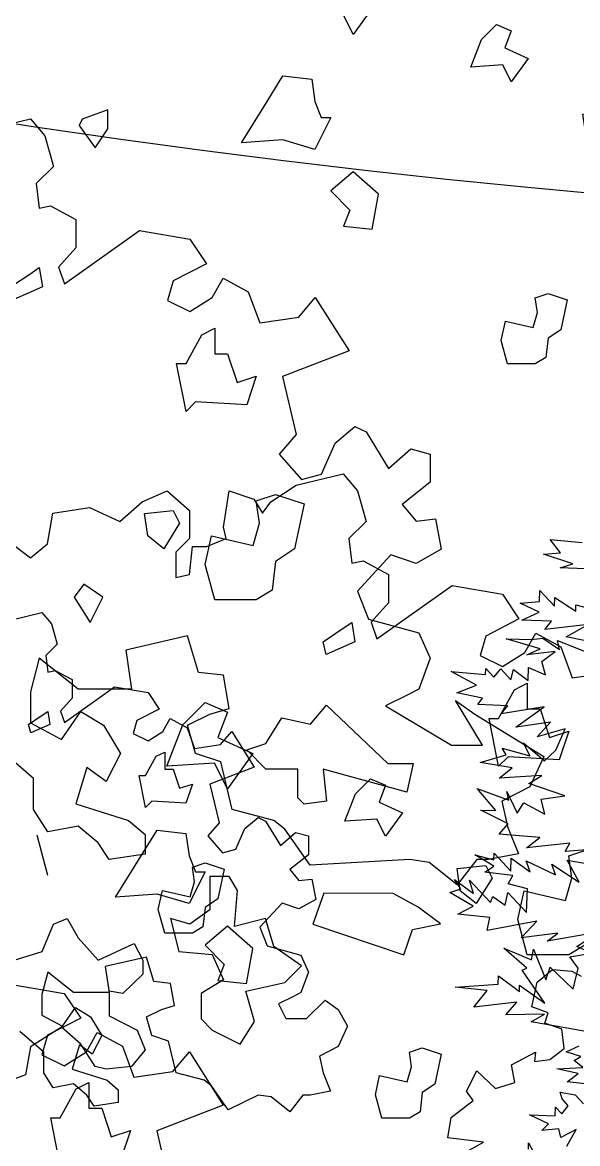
# Model space of a CAD drawing. Header units: inches. Extents: x -11 to 128, y 7 to 56.
# Drawn here: x 63.786 to 64.095, y 22.278 to 22.902 of the extents above; entities that cross this region are included whole.
import ezdxf

# ---------------------------------------------------------------- set-up
doc = ezdxf.new("R2010")
doc.units = ezdxf.units.IN
doc.header["$MEASUREMENT"] = 0
doc.layers.add('CAY', color=94, linetype='Continuous')
doc.layers.add('CAY-3', color=61, linetype='Continuous')
picture_1 = doc.add_image_def('image1.jpg', size_in_pixel=(1680, 1093))

# ---------------------------------------------------------------- blocks, each defined once
blk = doc.blocks.new('A$C76451831')
at = {"layer": 'CAY'}
for p, q in [((3764, 1772.8), (3822.4, 1787)), ((3822.4, 1787), (3840.1, 1765.7)), ((3573, 1752.2), (3604.2, 1765.7)), ((3604.2, 1765.7), (3631.9, 1741.6)), ((3673.8, 1720.9), (3680.9, 1765.7)), ((3680.9, 1765.7), (3711.5, 1755.7)), ((3732.8, 1752.2), (3764, 1772.8)), ((3840.1, 1765.7), (3850.7, 1728)), ((3545.3, 1728), (3573, 1752.2)), ((3711.5, 1755.7), (3722.2, 1738)), ((3722.2, 1738), (3732.8, 1752.2)), ((3455.6, 1700.3), (3462.1, 1738)), ((3462.1, 1738), (3507.5, 1745.1)), ((3507.5, 1745.1), (3545.3, 1728)), ((3631.9, 1741.6), (3631.9, 1706.7)), ((3850.7, 1728), (3829.5, 1706.7)), ((3677.3, 1706.7), (3673.8, 1720.9)), ((3406.7, 1703.8), (3434.4, 1682.6)), ((3434.4, 1682.6), (3455.6, 1700.3)), ((3631.9, 1706.7), (3614.8, 1689.6)), ((3631.9, 1661.9), (3635.5, 1696.7)), ((3635.5, 1696.7), (3653.2, 1696.7)), ((3653.2, 1696.7), (3677.3, 1706.7)), ((3829.5, 1706.7), (3833, 1676.1)), ((3614.8, 1689.6), (3614.8, 1658.4)), ((3833, 1676.1), (3847.2, 1679)), ((3847.2, 1679), (3878.4, 1661.9)), ((3614.8, 1658.4), (3631.9, 1661.9)), ((3878.4, 1661.9), (3878.4, 1627.1)), ((3864.3, 1582.3), (3957.4, 1648.4)), ((3957.4, 1648.4), (4019.9, 1637.7)), ((3878.4, 1627.1), (3857.2, 1602.9)), ((4019.9, 1637.7), (4040.5, 1607.1)), ((3857.2, 1602.9), (3864.3, 1582.3)), ((4040.5, 1607.1), (3999.3, 1585.8)), ((3999.3, 1585.8), (3992.2, 1561.6)), ((4047.6, 1565.2), (4061.2, 1589.4)), ((4061.2, 1589.4), (4092.4, 1572.3)), ((4092.4, 1572.3), (4106.6, 1533.9)), ((3992.2, 1561.6), (4019.9, 1548.1)), ((4019.9, 1548.1), (4047.6, 1565.2)), ((4106.6, 1533.9), (4154.9, 1541)), ((3915.1, 501.1), (3898, 463.3)), ((3898, 463.3), (3863.2, 445.6)), ((3863.2, 445.6), (3870.3, 414.4)), ((3870.3, 414.4), (3883.8, 380.2)), ((3883.8, 380.2), (3846.1, 373.1)), ((3831.9, 373.1), (3807.8, 341.8)), ((3846.1, 373.1), (3831.9, 373.1))]:
    blk.add_line(p, q, dxfattribs=at)
for points in [[(3524.3, 1634.1), (3500.5, 1649.9), (3488.6, 1634.1), (3508.4, 1602.4)], [(3821.2, 1594.5), (3833.1, 1602.4), (3837, 1578.6), (3801.4, 1562.8), (3797.4, 1578.6)], [(4035, 1519.2), (4050.8, 1527.2), (4050.8, 1495.5), (4066.6, 1495.5), (4078.5, 1459.8), (4102.3, 1467.8), (4090.4, 1432.1), (4027.1, 1436.1), (4015.2, 1424.2), (4003.3, 1483.6), (4015.2, 1483.6)], [(3623.3, 1475.7), (3651, 1503.4), (3678.7, 1491.5), (3666.8, 1459.8), (3710.3, 1440), (3678.7, 1396.5), (3662.8, 1428.1), (3603.5, 1424.2)], [(3837.8, 1390.3), (3856.3, 1408.8), (3874.8, 1400.9), (3866.9, 1379.8), (3895.9, 1366.6), (3874.8, 1337.5), (3864.2, 1358.6), (3824.6, 1356)], [(3571.8, 1313.3), (3591.6, 1345), (3627.2, 1341), (3631.2, 1313.3), (3639.1, 1293.5), (3651, 1293.5), (3631.2, 1253.9), (3591.6, 1265.8), (3540.1, 1261.8)], [(4038.9, 1234.1), (4046.9, 1269.7), (4098.3, 1257.8), (4106.2, 1285.6), (4102.3, 1313.3), (4126, 1321.2), (4161.7, 1309.3), (4149.8, 1253.9), (4126, 1238), (4122.1, 1202.4), (4102.3, 1190.5), (4050.8, 1190.5)], [(3342.6, 1291.2), (3338.7, 1283.3), (3358.5, 1255.6), (3374.3, 1279.3), (3374.3, 1303.1)], [(3967.7, 1269.7), (3963.7, 1297.4), (3999.3, 1301.4), (4007.3, 1285.6), (3987.5, 1253.9)], [(3702.4, 1154.9), (3710.3, 1198.4), (3678.7, 1226.2), (3651, 1202.4), (3674.7, 1178.6), (3666.8, 1158.8)], [(3862.3, 1017), (3867.6, 1040.8), (3901.9, 1032.9), (3907.2, 1051.4), (3904.5, 1069.8), (3920.4, 1075.1), (3944.1, 1067.2), (3936.2, 1030.2), (3920.4, 1019.7), (3917.7, 995.9), (3904.5, 988), (3870.2, 988)]]:
    blk.add_lwpolyline(points, close=True, dxfattribs=at)
for points in [[(460.4, 1022.4), (484.6, 1036.1), (440.3, 1041.4), (444.5, 1066.7), (472, 1087.8), (463.5, 1099.4), (476.2, 1124.7), (499.4, 1102.6), (523.6, 1110), (519.4, 1132.1), (549, 1147.9), (547.9, 1136.3), (566.9, 1138.4), (584.8, 1152.1), (581.7, 1176.4), (560.6, 1183.8), (564.8, 1196.4), (544.7, 1203.8), (551.1, 1234.4), (570.1, 1250.2), (594.3, 1248.1), (605.9, 1241.8)], [(3979.1, 158.1), (3899.4, 171.8), (3916.1, 181.6), (3868, 180.6), (3881.7, 196.4), (3828.5, 190.1), (3845, 210.9), (3805.3, 215), (3858.5, 218.6), (3858.8, 229), (3884.9, 209.5), (3885.2, 217.6), (3916.5, 195.2), (3888.5, 236.1), (3894, 238.6), (3865.5, 263.2), (3899.8, 248.8), (3902.6, 261.9), (3917.6, 224.2), (3923.1, 239.9), (3951.6, 212.6), (3957.9, 238.7), (3947.6, 252.6), (3974.4, 257.1), (3956.2, 265.5), (3983.5, 283.1), (3919.2, 272.2), (3932.7, 282.1), (3887.2, 276), (3906.5, 296.7), (3844.9, 285.2), (3848.2, 301.4), (3808.5, 305.5), (3827.4, 315.3), (3798.5, 332.2), (3812.3, 337.1), (3804.5, 348.3), (3827.9, 331.1), (3823.1, 347.6), (3848.9, 320), (3851.8, 327.6), (3867.3, 316.6), (3870.6, 332.4), (3893.7, 307.5), (3894.8, 337), (3871, 343.2), (3876.8, 353.5), (3842, 357.4), (3853.2, 365.2), (3829.6, 379.1), (3853.4, 372.9), (3853.7, 381), (3874.2, 359), (3874.8, 374.8), (3898.2, 358.2), (3893.2, 371.5), (3929.8, 354.3), (3925.3, 367.6), (3958.9, 345.2), (3944, 372.4), (4002.2, 362.7)], [(4011.2, 388.7), (3941.7, 383.4), (3947.5, 393.6), (3893.8, 387.8), (3910.1, 400.4), (3860, 404.8), (3870.8, 417.6), (3837, 434.6), (3855.6, 434), (3832.5, 461.5), (3871.9, 447), (3869.5, 457.5), (3882.2, 430.8), (3890.3, 443.7), (3916.6, 429.6), (3911.8, 448.3), (3941.4, 452.3), (3896.6, 467.5), (3912.8, 477.3), (3859.7, 474.2), (3876, 486.8), (3836.3, 493.6), (3868.4, 502.9), (3863.7, 511.2), (3897.8, 501.9), (3890.2, 518), (3916.2, 495.8), (3930.2, 508.9), (3941.6, 535.3), (3906.8, 525.6), (3923.3, 543.6), (3880.5, 537.4), (3915.8, 562.4), (3862.5, 553.9), (3870.5, 564), (3833.4, 565.3), (3839.1, 573.3), (3807.2, 579.8), (3831.5, 589.4), (3800.4, 606.4), (3842.9, 602.6), (3843.1, 610.3), (3853.2, 599.5), (3861.7, 609.7), (3874.4, 596.1), (3877.5, 609.1), (3895.6, 595.3), (3896.2, 611.2), (3917.2, 602.3), (3912.8, 618.8), (3929.1, 631.3), (3894, 627.1), (3910.6, 634.7), (3868.4, 647.1), (3900.1, 646), (3913.8, 647.7), (3934.6, 633.9), (3932.3, 644.8), (3976.9, 627)], [(3987.8, 640.2), (3942.8, 649.4), (3970.1, 664.8), (3916.4, 658.5), (3924.9, 668.7), (3887.8, 670), (3909.5, 680.1), (3885.8, 691.3), (3909.9, 693.2), (3910.4, 706.8), (3928.3, 687.6), (3928.7, 698), (3954.8, 681.2), (3955.1, 688.9), (3989.2, 680)], [(3967.1, 733.8), (3935.4, 734.9), (3951.4, 739.8), (3914.7, 752), (3936, 753.5), (3923, 770.3), (3962.8, 766.2)], [(4052.1, 949.4), (4052.4, 957.5), (4062.1, 938.6)], [(4099.8, 953.1), (4111.4, 974), (4092.5, 963.8), (4090.1, 974.8), (4068.8, 972.8), (4077.2, 980.7), (4053.6, 991.9), (4085.3, 990.8), (4085.6, 1001.7), (4093.5, 993.3), (4101.6, 1003.4), (4094.2, 1011.8), (4091.7, 1020.1), (4110.2, 1016.7), (4120.7, 1005.5)], [(4137.3, 1028.9), (4100.3, 1032.9), (4113.8, 1043.3), (4087.3, 1049.2), (4119.5, 1050.8), (4109, 1059.4), (4117.3, 1064.5), (4098.9, 1070.1), (4115, 1077.7)]]:
    blk.add_lwpolyline(points, dxfattribs=at)
at = {"layer": 'CAY-3'}
for p, q in [((3220.2, 1277.6), (3278.5, 1291.8)), ((3278.5, 1291.8), (3296.2, 1270.6)), ((3296.2, 1270.6), (3306.9, 1232.8)), ((3306.9, 1232.8), (3285.6, 1211.6)), ((3285.6, 1211.6), (3289.2, 1180.9)), ((3289.2, 1180.9), (3303.3, 1183.9)), ((3303.3, 1183.9), (3334.6, 1166.8)), ((3334.6, 1166.8), (3334.6, 1131.9)), ((3320.4, 1087.1), (3413.6, 1153.2)), ((3413.6, 1153.2), (3476.1, 1142.6)), ((3476.1, 1142.6), (3496.7, 1111.9)), ((3334.6, 1131.9), (3313.3, 1107.8)), ((3313.3, 1107.8), (3320.4, 1087.1)), ((3496.7, 1111.9), (3455.4, 1090.7)), ((3455.4, 1090.7), (3448.4, 1066.5)), ((3503.8, 1070), (3517.3, 1094.2)), ((3517.3, 1094.2), (3548.6, 1077.1)), ((3548.6, 1077.1), (3562.7, 1038.8)), ((3448.4, 1066.5), (3476.1, 1052.9)), ((3476.1, 1052.9), (3503.8, 1070)), ((3611.1, 1045.8), (3631.7, 1070)), ((3631.7, 1070), (3673.6, 1003.9)), ((3562.7, 1038.8), (3611.1, 1045.8)), ((3673.6, 1003.9), (3591, 972.1)), ((3591, 972.1), (3608.1, 900.1)), ((6577.4, 899), (6564.2, 949.2)), ((3656.5, 889.5), (3680.7, 910.2)), ((3680.7, 910.2), (3694.8, 903.7)), ((3608.1, 900.1), (3586.9, 875.9)), ((3694.8, 903.7), (3722.5, 858.3)), ((3586.9, 875.9), (3614.6, 844.7)), ((3639.4, 851.2), (3656.5, 889.5)), ((3722.5, 858.3), (3750.2, 882.4)), ((3750.2, 882.4), (3774.4, 875.9)), ((3774.4, 875.9), (3774.4, 841.1)), ((3614.6, 844.7), (3639.4, 851.2)), ((3774.4, 841.1), (3739.6, 813.4)), ((3739.6, 813.4), (3756.7, 792.8)), ((3756.7, 792.8), (3780.9, 795.7)), ((3780.9, 795.7), (3788, 758)), ((3725.5, 750.9), (3684.2, 706.1)), ((3756.7, 740.3), (3725.5, 750.9)), ((3788, 758), (3756.7, 740.3)), ((3684.2, 706.1), (3697.8, 671.3)), ((3697.8, 671.3), (3760.3, 654.2)), ((3760.3, 654.2), (3774.4, 622.9)), ((3473.1, 650.6), (3396.5, 632.9)), ((3486.7, 605.2), (3473.1, 650.6)), ((3396.5, 632.9), (3403.5, 584.6)), ((3289.2, 622.9), (3278.5, 581)), ((3337.5, 584.6), (3289.2, 622.9)), ((3774.4, 622.9), (3760.3, 584.6)), ((3517.9, 601.7), (3486.7, 605.2)), ((3525, 560.4), (3517.9, 601.7)), ((3403.5, 584.6), (3337.5, 584.6)), ((3760.3, 584.6), (3746.7, 577.5)), ((3278.5, 581), (3278.5, 542.7)), ((3746.7, 577.5), (3719, 563.9)), ((3839, 515.2), (3805.7, 570.4)), ((3805.7, 570.4), (3829.8, 553.3)), ((3316.9, 522), (3341, 556.8)), ((3341, 556.8), (3368.8, 539.7)), ((3500.8, 553.3), (3525, 560.4)), ((3719, 563.9), (3800.7, 515.2)), ((3278.5, 542.7), (3316.9, 522)), ((3473.1, 539.7), (3500.8, 553.3)), ((3829.8, 553.3), (3915.1, 501.1)), ((3368.8, 539.7), (3390, 504.9)), ((3483.1, 504.9), (3473.1, 539.7)), ((3800.7, 515.2), (3839, 515.2)), ((3282.1, 473.7), (3237.3, 512)), ((3390, 504.9), (3372.3, 470.1)), ((3514.4, 494.3), (3483.1, 504.9)), ((3348.1, 487.2), (3334.6, 442.4)), ((3372.3, 470.1), (3348.1, 487.2)), ((3528.5, 435.3), (3514.4, 494.3)), ((3282.1, 435.3), (3282.1, 473.7)), ((3299.8, 407.6), (3282.1, 435.3)), ((3334.6, 442.4), (3400, 421.8)), ((3580.4, 421.8), (3528.5, 435.3)), ((3400, 421.8), (3420.6, 404.1)), ((3594, 411.1), (3580.4, 421.8)), ((3337.5, 414.7), (3299.8, 407.6)), ((3362.3, 394), (3337.5, 414.7)), ((3420.6, 404.1), (3420.6, 379.9)), ((3625.2, 366.3), (3594, 411.1)), ((3375.8, 373.4), (3362.3, 394)), ((3420.6, 379.9), (3375.8, 373.4)), ((3748.8, 373.1), (3625.2, 366.3)), ((3773, 369.5), (3748.8, 373.1)), ((3807.8, 341.8), (3773, 369.5)), ((3292.7, 259), (3306.9, 293.2)), ((3306.9, 293.2), (3323.9, 300.2)), ((3323.9, 300.2), (3337.5, 276.1)), ((3337.5, 276.1), (3362.3, 248.3)), ((3362.3, 248.3), (3407.1, 269)), ((3407.1, 269), (3417.7, 248.3)), ((3257.9, 248.3), (3292.7, 259)), ((3417.7, 248.3), (3417.7, 231.2)), ((3417.7, 231.2), (3392.9, 207)), ((3375.8, 210), (3375.8, 179.3)), ((3392.9, 207), (3375.8, 210)), ((3375.8, 179.3), (3410.6, 161.6)), ((3316.9, 165.2), (3278.5, 141)), ((3341, 144.5), (3316.9, 165.2)), ((3410.6, 161.6), (3420.6, 137.4)), ((3278.5, 141), (3272.1, 106.2)), ((3358.7, 116.8), (3341, 144.5)), ((3420.6, 137.4), (3403.5, 116.8)), ((3372.3, 113.3), (3358.7, 116.8)), ((3403.5, 116.8), (3372.3, 113.3)), ((3272.1, 106.2), (3244.4, 96.1))]:
    blk.add_line(p, q, dxfattribs=at)
blk.add_lwpolyline([(6531.4, 1215.9), (6570.3, 1225.3), (6582.1, 1211.2), (6589.1, 1186), (6575, 1171.9), (6577.4, 1151.4), (6586.8, 1153.4), (6607.6, 1142), (6607.6, 1118.8), (6593.5, 1102.7), (6598.2, 1088.9), (6660.3, 1132.9), (6702, 1125.9), (6715.7, 1105.4), (6688.2, 1091.2), (6683.5, 1075.1), (6702, 1066.1), (6720.4, 1077.5), (6729.5, 1093.6), (6750.3, 1082.2), (6759.7, 1056.6), (6792, 1061.4), (6805.7, 1077.5), (6833.6, 1033.4), (6778.6, 1012.2), (6790, 964.2), (6775.9, 948.1), (6794.3, 927.3), (6810.8, 931.6), (6822.2, 957.2), (6838.4, 970.9), (6847.8, 966.6), (6866.3, 936.3), (6884.7, 952.4), (6900.9, 948.1), (6900.9, 924.9), (6877.7, 906.4), (6889.1, 892.7), (6905.2, 894.6), (6909.9, 869.5), (6889.1, 857.7), (6868.2, 864.7), (6840.7, 834.9), (6849.8, 811.7), (6891.4, 800.2), (6900.9, 779.4), (6891.4, 753.8), (6882.4, 749.1), (6863.9, 740.1), (6872.9, 721.6), (6898.5, 721.6), (6921.7, 744.4), (6937.8, 733), (6949.2, 712.2), (6937.8, 687), (6914.6, 675.2), (6919.3, 654.4), (6928.4, 631.5), (6903.2, 626.8), (6893.8, 626.8), (6877.7, 606), (6854.5, 624.5), (6838.4, 626.8), (6801.4, 608.3), (6780.6, 638.2), (6771.5, 645.3), (6736.9, 654.4), (6727.5, 693.7), (6706.7, 700.8), (6700, 724), (6718.5, 733), (6734.6, 737.7), (6729.9, 765.3), (6709, 767.6), (6700, 797.9), (6648.9, 786.1), (6653.6, 753.8), (6609.6, 753.8), (6577.4, 779.4), (6570.3, 751.5), (6570.3, 725.9), (6595.8, 712.2), (6611.9, 735.4), (6630.4, 724), (6644.6, 700.8), (6632.8, 677.6), (6616.7, 689), (6607.6, 659.1), (6651.2, 645.3), (6665, 633.5), (6665, 617.4), (6635.1, 613.1), (6626.1, 626.8), (6609.6, 640.6), (6584.4, 635.9), (6572.6, 654.4), (6572.6, 679.9), (6542.8, 705.5)], dxfattribs=at)
for points in [[(3277.4, 1099.3), (3289.2, 1107.2), (3293.2, 1083.5), (3257.6, 1067.6), (3253.6, 1083.5)], [(6569.5, 1097), (6577.4, 1102.3), (6580, 1086.5), (6556.3, 1075.9), (6553.6, 1086.5)], [(6712, 1046.9), (6722.6, 1052.1), (6722.6, 1031), (6733.1, 1031), (6741, 1007.2), (6756.9, 1012.5), (6748.9, 988.8), (6706.7, 991.4), (6698.8, 983.5), (6690.9, 1023.1), (6698.8, 1023.1)], [(3491.1, 1024.1), (3507, 1032), (3507, 1000.3), (3522.8, 1000.3), (3534.7, 964.7), (3558.4, 972.6), (3546.6, 936.9), (3483.2, 940.9), (3471.3, 929), (3459.5, 988.4), (3471.3, 988.4)], [(6714.6, 856.8), (6719.9, 880.5), (6754.2, 872.6), (6759.5, 891.1), (6756.9, 909.6), (6772.7, 914.8), (6796.5, 906.9), (6788.5, 870), (6772.7, 859.4), (6770.1, 835.6), (6756.9, 827.7), (6722.6, 827.7)], [(3495.1, 738.9), (3503, 774.6), (3554.5, 762.7), (3562.4, 790.4), (3558.4, 818.1), (3582.2, 826), (3617.8, 814.2), (3605.9, 758.7), (3582.2, 742.9), (3578.2, 707.2), (3558.4, 695.3), (3507, 695.3)], [(3423.8, 774.6), (3419.9, 802.3), (3455.5, 806.2), (3463.4, 790.4), (3443.6, 758.7)], [(3570.3, 517.1), (3590.1, 548.8), (3625.7, 540.9), (3645.5, 564.6), (3721.6, 492.2), (3753.2, 492.2), (3745.3, 456.6), (3641.6, 485.4), (3645.5, 445.8), (3617.8, 441.9), (3609.9, 449.8), (3609.9, 485.4), (3570.3, 485.4), (3546.6, 509.2)], [(3535, 335), (3525, 352.1), (3500.8, 352.1), (3500.8, 310.9), (3476.1, 293.2), (3451.9, 300.2), (3462.5, 259), (3503.8, 255.4), (3517.9, 224.1), (3490.2, 207), (3490.2, 175.8), (3503.8, 161.6), (3538.6, 144.5), (3556.3, 172.2), (3545.6, 210), (3594, 220.6), (3614.6, 241.3), (3580.4, 265.4), (3569.8, 300.2), (3531.5, 290.2)], [(3728.2, 331.2), (3642.3, 331.5), (3628.8, 293.2), (3741.7, 255.1), (3752.3, 286.4), (3787.1, 293.5), (3759.4, 314.1)]]:
    blk.add_lwpolyline(points, close=True, dxfattribs=at)

msp = doc.modelspace()

# ---------------------------------------------------------------- linework, layer by layer
msp.add_arc((64.58243, 28.13721), 5.35211, 234.2909, 297.59272)

# ---------------------------------------------------------------- block references
at = {"layer": 'CAY', "xscale": 0.0004489089019145984, "yscale": 0.0004489089019145984, "zscale": 0.0004489089019145984}
for p in [(62.31846, 22.26819), (60.84706, 22.02325), (62.24839, 21.84829), (63.82489, 21.8133)]:
    msp.add_blockref('A$C76451831', p, dxfattribs=at)

# ---------------------------------------------------------------- pictures from other files: only their frames are drawn
image = msp.add_image(picture_1, insert=(12.49661, 7.37723), size_in_units=(74.4025, 48.40591))
image.dxf.flags = 6

doc.saveas('drawing.dxf')
